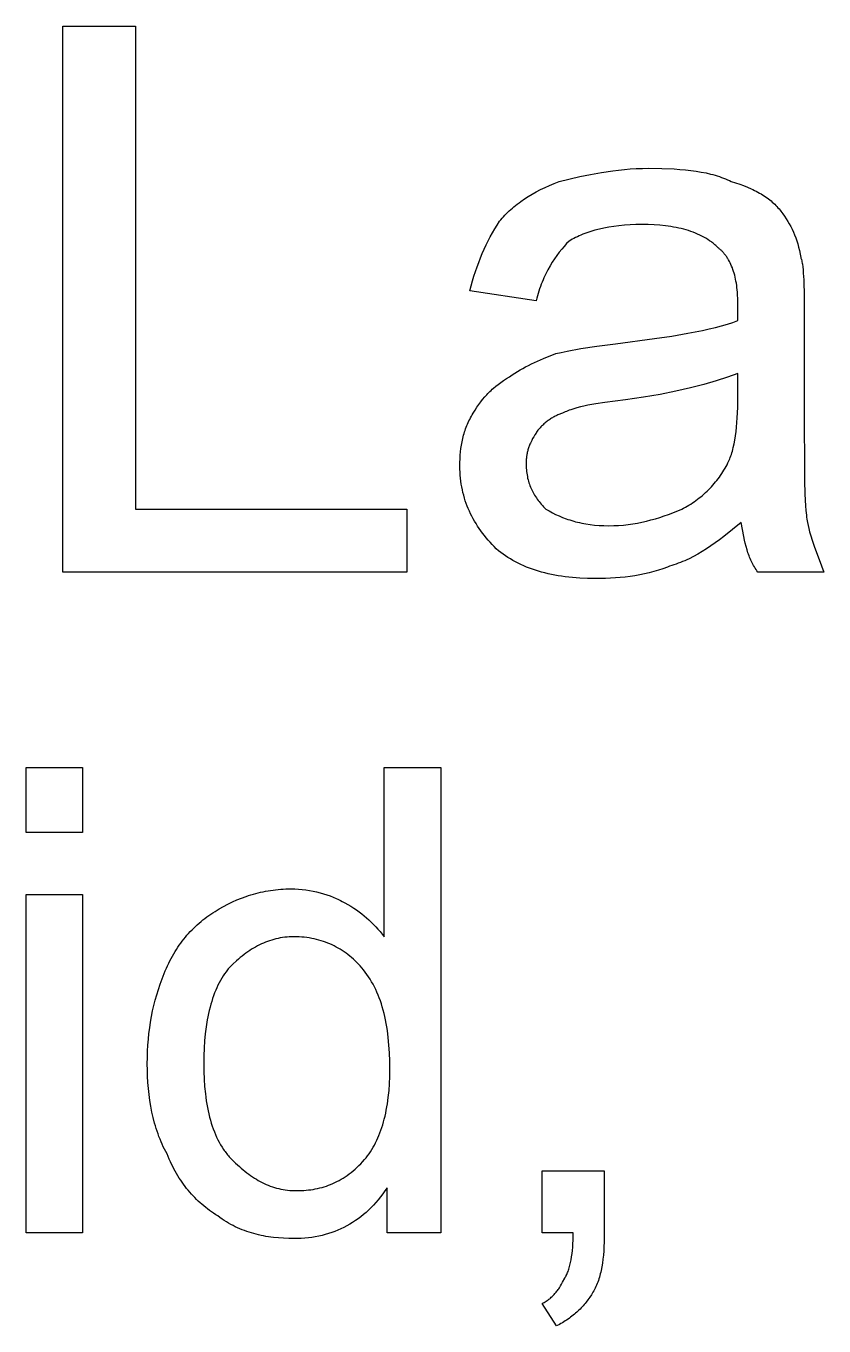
# Model space of a CAD drawing. Header units: millimetres. Extents: x 6840 to 12281, y 13072 to 17462.
# Drawn here: x 7190.37 to 7219.41, y 15290.07 to 15337.4 of the extents above; entities that cross this region are included whole.
import ezdxf

# ---------------------------------------------------------------- set-up
doc = ezdxf.new("R2010")
doc.units = ezdxf.units.MM
doc.header["$LTSCALE"] = 100
doc.header["$MEASUREMENT"] = 0
doc.layers.add('text', color=1, linetype='Continuous')

msp = doc.modelspace()

# ---------------------------------------------------------------- linework, layer by layer
at = {"layer": 'text'}
for points in [[(7191.702, 15317.519), (7191.702, 15337.398), (7194.352, 15337.398), (7194.352, 15319.808), (7204.232, 15319.808), (7204.232, 15317.519), (7191.702, 15317.519)], [(7216.4, 15319.326), (7216.084, 15319.061), (7215.768, 15318.81), (7215.61, 15318.691), (7215.452, 15318.576), (7215.293, 15318.467), (7215.135, 15318.362), (7214.977, 15318.263), (7214.819, 15318.171), (7214.661, 15318.084), (7214.503, 15318.004), (7214.424, 15317.967), (7214.345, 15317.932), (7214.266, 15317.898), (7214.186, 15317.867), (7214.107, 15317.837), (7214.028, 15317.809), (7213.949, 15317.783), (7213.87, 15317.76), (7213.791, 15317.727), (7213.711, 15317.695), (7213.548, 15317.635), (7213.384, 15317.581), (7213.217, 15317.532), (7213.048, 15317.488), (7212.877, 15317.448), (7212.704, 15317.414), (7212.53, 15317.383), (7212.354, 15317.357), (7212.177, 15317.335), (7211.999, 15317.317), (7211.82, 15317.302), (7211.64, 15317.291), (7211.46, 15317.284), (7211.099, 15317.278), (7210.81, 15317.282), (7210.529, 15317.295), (7210.256, 15317.316), (7210.123, 15317.33), (7209.992, 15317.346), (7209.863, 15317.364), (7209.737, 15317.384), (7209.612, 15317.406), (7209.49, 15317.43), (7209.369, 15317.457), (7209.251, 15317.485), (7209.135, 15317.516), (7209.021, 15317.549), (7208.909, 15317.584), (7208.799, 15317.621), (7208.691, 15317.66), (7208.586, 15317.701), (7208.482, 15317.745), (7208.381, 15317.79), (7208.282, 15317.838), (7208.185, 15317.888), (7208.09, 15317.94), (7207.997, 15317.994), (7207.906, 15318.05), (7207.818, 15318.108), (7207.731, 15318.168), (7207.647, 15318.231), (7207.565, 15318.295), (7207.485, 15318.362), (7207.407, 15318.442), (7207.331, 15318.522), (7207.257, 15318.603), (7207.186, 15318.684), (7207.116, 15318.767), (7207.049, 15318.85), (7206.984, 15318.934), (7206.922, 15319.019), (7206.861, 15319.105), (7206.804, 15319.192), (7206.748, 15319.28), (7206.695, 15319.368), (7206.644, 15319.458), (7206.595, 15319.548), (7206.549, 15319.64), (7206.506, 15319.733), (7206.465, 15319.826), (7206.426, 15319.921), (7206.39, 15320.017), (7206.356, 15320.114), (7206.325, 15320.212), (7206.297, 15320.312), (7206.271, 15320.412), (7206.248, 15320.514), (7206.227, 15320.617), (7206.209, 15320.721), (7206.194, 15320.827), (7206.182, 15320.933), (7206.172, 15321.042), (7206.165, 15321.151), (7206.161, 15321.262), (7206.159, 15321.374), (7206.161, 15321.508), (7206.165, 15321.64), (7206.173, 15321.769), (7206.184, 15321.896), (7206.198, 15322.02), (7206.217, 15322.143), (7206.239, 15322.264), (7206.251, 15322.324), (7206.265, 15322.383), (7206.279, 15322.442), (7206.295, 15322.501), (7206.312, 15322.56), (7206.33, 15322.618), (7206.349, 15322.676), (7206.369, 15322.733), (7206.391, 15322.791), (7206.413, 15322.848), (7206.437, 15322.905), (7206.463, 15322.962), (7206.489, 15323.019), (7206.517, 15323.076), (7206.546, 15323.132), (7206.576, 15323.189), (7206.608, 15323.245), (7206.641, 15323.302), (7206.709, 15323.412), (7206.777, 15323.517), (7206.846, 15323.617), (7206.916, 15323.712), (7206.987, 15323.803), (7207.061, 15323.891), (7207.098, 15323.933), (7207.136, 15323.974), (7207.174, 15324.015), (7207.214, 15324.055), (7207.253, 15324.094), (7207.294, 15324.133), (7207.336, 15324.171), (7207.378, 15324.208), (7207.465, 15324.281), (7207.556, 15324.352), (7207.652, 15324.422), (7207.751, 15324.491), (7207.856, 15324.559), (7207.967, 15324.627), (7208.058, 15324.694), (7208.153, 15324.757), (7208.25, 15324.819), (7208.349, 15324.878), (7208.45, 15324.934), (7208.553, 15324.989), (7208.658, 15325.043), (7208.765, 15325.094), (7208.982, 15325.193), (7209.203, 15325.288), (7209.653, 15325.471), (7209.845, 15325.516), (7210.06, 15325.561), (7210.557, 15325.651), (7211.144, 15325.742), (7211.822, 15325.832), (7213.247, 15326.015), (7213.878, 15326.109), (7214.458, 15326.209), (7214.986, 15326.313), (7215.231, 15326.368), (7215.465, 15326.425), (7215.686, 15326.484), (7215.896, 15326.545), (7216.093, 15326.609), (7216.28, 15326.675), (7216.28, 15327.278), (7216.277, 15327.456), (7216.269, 15327.628), (7216.262, 15327.712), (7216.254, 15327.794), (7216.245, 15327.875), (7216.235, 15327.954), (7216.223, 15328.031), (7216.209, 15328.107), (7216.194, 15328.182), (7216.178, 15328.254), (7216.161, 15328.325), (7216.141, 15328.394), (7216.121, 15328.462), (7216.099, 15328.528), (7216.076, 15328.592), (7216.051, 15328.654), (7216.025, 15328.715), (7215.997, 15328.773), (7215.968, 15328.83), (7215.938, 15328.885), (7215.922, 15328.912), (7215.906, 15328.938), (7215.89, 15328.964), (7215.873, 15328.989), (7215.856, 15329.014), (7215.839, 15329.038), (7215.821, 15329.062), (7215.803, 15329.085), (7215.784, 15329.108), (7215.765, 15329.131), (7215.746, 15329.152), (7215.726, 15329.174), (7215.706, 15329.195), (7215.686, 15329.215), (7215.665, 15329.235), (7215.644, 15329.254), (7215.623, 15329.273), (7215.601, 15329.291), (7215.579, 15329.309), (7215.557, 15329.326), (7215.528, 15329.354), (7215.499, 15329.381), (7215.47, 15329.408), (7215.44, 15329.435), (7215.409, 15329.461), (7215.378, 15329.486), (7215.346, 15329.511), (7215.314, 15329.535), (7215.249, 15329.582), (7215.181, 15329.628), (7215.111, 15329.671), (7215.039, 15329.712), (7214.966, 15329.751), (7214.89, 15329.789), (7214.812, 15329.824), (7214.733, 15329.858), (7214.652, 15329.889), (7214.569, 15329.919), (7214.484, 15329.947), (7214.397, 15329.974), (7214.309, 15329.998), (7214.219, 15330.021), (7214.127, 15330.042), (7214.033, 15330.061), (7213.938, 15330.079), (7213.841, 15330.095), (7213.743, 15330.11), (7213.642, 15330.122), (7213.437, 15330.143), (7213.226, 15330.158), (7213.009, 15330.167), (7212.786, 15330.169), (7212.564, 15330.167), (7212.351, 15330.158), (7212.145, 15330.145), (7211.948, 15330.126), (7211.759, 15330.102), (7211.577, 15330.074), (7211.402, 15330.041), (7211.235, 15330.004), (7211.074, 15329.962), (7210.997, 15329.94), (7210.921, 15329.916), (7210.847, 15329.892), (7210.774, 15329.867), (7210.703, 15329.841), (7210.634, 15329.814), (7210.566, 15329.786), (7210.5, 15329.757), (7210.436, 15329.727), (7210.373, 15329.697), (7210.311, 15329.665), (7210.251, 15329.633), (7210.192, 15329.601), (7210.135, 15329.567), (7210.045, 15329.474), (7209.955, 15329.375), (7209.866, 15329.27), (7209.778, 15329.16), (7209.691, 15329.045), (7209.606, 15328.923), (7209.523, 15328.796), (7209.442, 15328.663), (7209.365, 15328.525), (7209.29, 15328.381), (7209.22, 15328.231), (7209.186, 15328.154), (7209.153, 15328.076), (7209.121, 15327.996), (7209.09, 15327.915), (7209.06, 15327.832), (7209.032, 15327.748), (7209.004, 15327.663), (7208.978, 15327.576), (7208.954, 15327.488), (7208.93, 15327.398), (7206.521, 15327.76), (7206.567, 15327.939), (7206.617, 15328.116), (7206.669, 15328.289), (7206.724, 15328.46), (7206.782, 15328.628), (7206.843, 15328.793), (7206.906, 15328.956), (7206.973, 15329.115), (7207.042, 15329.272), (7207.114, 15329.426), (7207.189, 15329.577), (7207.266, 15329.725), (7207.347, 15329.871), (7207.43, 15330.013), (7207.516, 15330.153), (7207.605, 15330.29), (7207.651, 15330.346), (7207.698, 15330.401), (7207.747, 15330.456), (7207.797, 15330.51), (7207.849, 15330.563), (7207.902, 15330.616), (7207.956, 15330.668), (7208.012, 15330.719), (7208.069, 15330.77), (7208.128, 15330.819), (7208.188, 15330.868), (7208.249, 15330.917), (7208.312, 15330.964), (7208.376, 15331.011), (7208.509, 15331.103), (7208.647, 15331.192), (7208.791, 15331.278), (7208.941, 15331.362), (7209.096, 15331.442), (7209.257, 15331.52), (7209.424, 15331.594), (7209.596, 15331.666), (7209.774, 15331.736), (7210.519, 15331.913), (7210.909, 15331.994), (7211.31, 15332.067), (7211.722, 15332.129), (7211.933, 15332.154), (7212.146, 15332.176), (7212.362, 15332.194), (7212.581, 15332.207), (7212.802, 15332.215), (7213.027, 15332.218), (7213.507, 15332.212), (7213.955, 15332.193), (7214.167, 15332.179), (7214.372, 15332.16), (7214.569, 15332.138), (7214.759, 15332.112), (7214.942, 15332.082), (7215.118, 15332.047), (7215.287, 15332.008), (7215.369, 15331.986), (7215.45, 15331.963), (7215.529, 15331.94), (7215.606, 15331.914), (7215.682, 15331.888), (7215.756, 15331.86), (7215.829, 15331.831), (7215.9, 15331.801), (7215.97, 15331.769), (7216.039, 15331.736), (7216.194, 15331.689), (7216.344, 15331.64), (7216.488, 15331.587), (7216.626, 15331.532), (7216.759, 15331.474), (7216.823, 15331.444), (7216.886, 15331.414), (7216.947, 15331.382), (7217.007, 15331.35), (7217.066, 15331.317), (7217.123, 15331.284), (7217.179, 15331.25), (7217.233, 15331.215), (7217.286, 15331.179), (7217.338, 15331.143), (7217.388, 15331.106), (7217.437, 15331.068), (7217.484, 15331.029), (7217.53, 15330.99), (7217.574, 15330.95), (7217.617, 15330.91), (7217.659, 15330.868), (7217.699, 15330.826), (7217.738, 15330.784), (7217.775, 15330.74), (7217.811, 15330.696), (7217.846, 15330.651), (7217.912, 15330.561), (7217.976, 15330.47), (7218.037, 15330.379), (7218.095, 15330.286), (7218.15, 15330.192), (7218.202, 15330.096), (7218.251, 15329.999), (7218.298, 15329.898), (7218.342, 15329.795), (7218.383, 15329.689), (7218.421, 15329.579), (7218.456, 15329.465), (7218.488, 15329.347), (7218.518, 15329.225), (7218.545, 15329.097), (7218.569, 15328.965), (7218.575, 15328.947), (7218.58, 15328.93), (7218.59, 15328.893), (7218.6, 15328.853), (7218.609, 15328.812), (7218.617, 15328.769), (7218.625, 15328.723), (7218.639, 15328.626), (7218.65, 15328.52), (7218.66, 15328.405), (7218.674, 15328.151), (7218.688, 15327.541), (7218.689, 15326.796), (7218.689, 15323.543), (7218.705, 15320.847), (7218.719, 15320.353), (7218.74, 15319.934), (7218.754, 15319.753), (7218.77, 15319.591), (7218.779, 15319.518), (7218.789, 15319.449), (7218.799, 15319.385), (7218.81, 15319.326), (7218.834, 15319.213), (7218.861, 15319.1), (7218.89, 15318.987), (7218.921, 15318.874), (7218.99, 15318.648), (7219.066, 15318.422), (7219.234, 15317.971), (7219.412, 15317.519), (7217.003, 15317.519), (7216.97, 15317.564), (7216.938, 15317.611), (7216.907, 15317.658), (7216.878, 15317.705), (7216.85, 15317.754), (7216.823, 15317.803), (7216.798, 15317.852), (7216.773, 15317.903), (7216.75, 15317.954), (7216.727, 15318.006), (7216.706, 15318.059), (7216.685, 15318.112), (7216.665, 15318.166), (7216.646, 15318.221), (7216.611, 15318.332), (7216.579, 15318.446), (7216.549, 15318.564), (7216.521, 15318.684), (7216.494, 15318.806), (7216.446, 15319.061), (7216.4, 15319.326)], [(7216.28, 15324.748), (7215.901, 15324.612), (7215.487, 15324.479), (7215.037, 15324.347), (7214.548, 15324.221), (7214.02, 15324.099), (7213.45, 15323.985), (7212.839, 15323.88), (7212.183, 15323.784), (7211.436, 15323.692), (7211.11, 15323.642), (7210.813, 15323.588), (7210.675, 15323.559), (7210.544, 15323.529), (7210.42, 15323.496), (7210.303, 15323.462), (7210.192, 15323.426), (7210.138, 15323.407), (7210.087, 15323.387), (7210.036, 15323.367), (7209.987, 15323.346), (7209.94, 15323.324), (7209.894, 15323.302), (7209.86, 15323.29), (7209.827, 15323.278), (7209.793, 15323.265), (7209.759, 15323.251), (7209.725, 15323.237), (7209.692, 15323.221), (7209.658, 15323.206), (7209.625, 15323.189), (7209.592, 15323.172), (7209.559, 15323.154), (7209.526, 15323.135), (7209.494, 15323.116), (7209.462, 15323.095), (7209.43, 15323.075), (7209.398, 15323.053), (7209.367, 15323.031), (7209.336, 15323.008), (7209.306, 15322.984), (7209.276, 15322.96), (7209.246, 15322.935), (7209.217, 15322.909), (7209.188, 15322.883), (7209.16, 15322.855), (7209.132, 15322.828), (7209.105, 15322.799), (7209.078, 15322.77), (7209.052, 15322.74), (7209.026, 15322.709), (7209.001, 15322.678), (7208.977, 15322.645), (7208.953, 15322.613), (7208.93, 15322.579), (7208.887, 15322.511), (7208.846, 15322.444), (7208.808, 15322.376), (7208.772, 15322.308), (7208.74, 15322.24), (7208.725, 15322.206), (7208.71, 15322.172), (7208.696, 15322.139), (7208.683, 15322.105), (7208.671, 15322.071), (7208.659, 15322.037), (7208.648, 15322.003), (7208.638, 15321.969), (7208.629, 15321.935), (7208.62, 15321.901), (7208.612, 15321.867), (7208.604, 15321.834), (7208.598, 15321.8), (7208.592, 15321.766), (7208.586, 15321.732), (7208.582, 15321.698), (7208.578, 15321.664), (7208.575, 15321.63), (7208.572, 15321.596), (7208.57, 15321.562), (7208.569, 15321.529), (7208.569, 15321.495), (7208.57, 15321.428), (7208.572, 15321.362), (7208.575, 15321.298), (7208.58, 15321.234), (7208.587, 15321.173), (7208.594, 15321.112), (7208.604, 15321.052), (7208.614, 15320.994), (7208.626, 15320.937), (7208.64, 15320.88), (7208.654, 15320.825), (7208.671, 15320.77), (7208.688, 15320.717), (7208.707, 15320.664), (7208.728, 15320.612), (7208.75, 15320.561), (7208.773, 15320.51), (7208.798, 15320.461), (7208.824, 15320.411), (7208.851, 15320.363), (7208.88, 15320.315), (7208.911, 15320.267), (7208.942, 15320.22), (7208.976, 15320.173), (7209.01, 15320.127), (7209.046, 15320.081), (7209.084, 15320.035), (7209.122, 15319.989), (7209.163, 15319.944), (7209.204, 15319.898), (7209.292, 15319.808), (7209.406, 15319.742), (7209.524, 15319.678), (7209.644, 15319.618), (7209.768, 15319.561), (7209.896, 15319.508), (7210.027, 15319.459), (7210.094, 15319.435), (7210.162, 15319.413), (7210.231, 15319.392), (7210.301, 15319.371), (7210.372, 15319.352), (7210.444, 15319.334), (7210.518, 15319.317), (7210.592, 15319.301), (7210.668, 15319.286), (7210.744, 15319.272), (7210.901, 15319.249), (7211.063, 15319.23), (7211.231, 15319.217), (7211.403, 15319.208), (7211.581, 15319.206), (7211.76, 15319.208), (7211.937, 15319.217), (7212.111, 15319.23), (7212.283, 15319.249), (7212.453, 15319.272), (7212.621, 15319.301), (7212.787, 15319.334), (7212.952, 15319.371), (7213.115, 15319.413), (7213.276, 15319.459), (7213.437, 15319.508), (7213.597, 15319.561), (7213.756, 15319.618), (7213.915, 15319.678), (7214.232, 15319.808), (7214.299, 15319.843), (7214.366, 15319.879), (7214.432, 15319.916), (7214.497, 15319.955), (7214.561, 15319.995), (7214.625, 15320.036), (7214.687, 15320.078), (7214.749, 15320.122), (7214.81, 15320.167), (7214.87, 15320.214), (7214.929, 15320.261), (7214.988, 15320.31), (7215.045, 15320.36), (7215.101, 15320.411), (7215.156, 15320.463), (7215.211, 15320.516), (7215.264, 15320.57), (7215.316, 15320.625), (7215.367, 15320.681), (7215.416, 15320.739), (7215.465, 15320.797), (7215.513, 15320.856), (7215.559, 15320.916), (7215.604, 15320.977), (7215.648, 15321.039), (7215.69, 15321.102), (7215.732, 15321.165), (7215.772, 15321.23), (7215.81, 15321.295), (7215.848, 15321.361), (7215.884, 15321.427), (7215.918, 15321.495), (7215.941, 15321.541), (7215.962, 15321.589), (7215.983, 15321.64), (7216.003, 15321.692), (7216.022, 15321.747), (7216.041, 15321.803), (7216.059, 15321.862), (7216.077, 15321.922), (7216.093, 15321.984), (7216.109, 15322.049), (7216.139, 15322.183), (7216.165, 15322.325), (7216.189, 15322.474), (7216.211, 15322.63), (7216.229, 15322.792), (7216.245, 15322.962), (7216.257, 15323.138), (7216.274, 15323.509), (7216.28, 15323.904), (7216.28, 15324.748)], [(7190.366, 15308.037), (7190.366, 15310.399), (7192.419, 15310.399), (7192.419, 15308.037), (7190.366, 15308.037)], [(7203.509, 15293.456), (7203.509, 15295.099), (7203.431, 15294.986), (7203.351, 15294.876), (7203.27, 15294.769), (7203.186, 15294.666), (7203.101, 15294.567), (7203.014, 15294.471), (7202.925, 15294.379), (7202.835, 15294.291), (7202.743, 15294.206), (7202.648, 15294.125), (7202.552, 15294.047), (7202.455, 15293.973), (7202.355, 15293.903), (7202.254, 15293.836), (7202.151, 15293.773), (7202.046, 15293.713), (7201.939, 15293.657), (7201.83, 15293.605), (7201.72, 15293.556), (7201.608, 15293.511), (7201.494, 15293.469), (7201.378, 15293.432), (7201.26, 15293.397), (7201.141, 15293.367), (7201.019, 15293.34), (7200.896, 15293.316), (7200.772, 15293.296), (7200.645, 15293.28), (7200.516, 15293.267), (7200.386, 15293.258), (7200.254, 15293.253), (7200.12, 15293.251), (7199.929, 15293.254), (7199.74, 15293.261), (7199.554, 15293.274), (7199.369, 15293.293), (7199.278, 15293.304), (7199.188, 15293.317), (7199.098, 15293.332), (7199.008, 15293.349), (7198.92, 15293.367), (7198.832, 15293.386), (7198.744, 15293.408), (7198.657, 15293.431), (7198.571, 15293.456), (7198.485, 15293.483), (7198.4, 15293.511), (7198.315, 15293.542), (7198.231, 15293.574), (7198.148, 15293.609), (7198.065, 15293.646), (7197.983, 15293.684), (7197.902, 15293.725), (7197.821, 15293.768), (7197.74, 15293.813), (7197.661, 15293.86), (7197.582, 15293.91), (7197.503, 15293.962), (7197.425, 15294.016), (7197.348, 15294.073), (7197.271, 15294.121), (7197.196, 15294.171), (7197.122, 15294.222), (7197.049, 15294.275), (7196.978, 15294.329), (7196.907, 15294.384), (7196.838, 15294.44), (7196.77, 15294.498), (7196.704, 15294.557), (7196.638, 15294.617), (7196.574, 15294.679), (7196.51, 15294.742), (7196.448, 15294.807), (7196.388, 15294.873), (7196.328, 15294.94), (7196.27, 15295.009), (7196.213, 15295.08), (7196.157, 15295.152), (7196.102, 15295.226), (7196.048, 15295.301), (7195.996, 15295.378), (7195.945, 15295.456), (7195.895, 15295.536), (7195.846, 15295.618), (7195.799, 15295.701), (7195.752, 15295.786), (7195.707, 15295.872), (7195.663, 15295.961), (7195.621, 15296.051), (7195.579, 15296.143), (7195.539, 15296.236), (7195.5, 15296.331), (7195.452, 15296.419), (7195.407, 15296.507), (7195.363, 15296.597), (7195.321, 15296.687), (7195.281, 15296.779), (7195.243, 15296.872), (7195.206, 15296.966), (7195.171, 15297.061), (7195.137, 15297.158), (7195.105, 15297.255), (7195.075, 15297.353), (7195.047, 15297.452), (7194.994, 15297.654), (7194.948, 15297.859), (7194.907, 15298.068), (7194.873, 15298.28), (7194.844, 15298.495), (7194.821, 15298.714), (7194.803, 15298.936), (7194.791, 15299.16), (7194.783, 15299.387), (7194.781, 15299.617), (7194.783, 15299.846), (7194.79, 15300.07), (7194.803, 15300.29), (7194.819, 15300.506), (7194.841, 15300.719), (7194.868, 15300.928), (7194.899, 15301.134), (7194.935, 15301.337), (7194.976, 15301.538), (7195.022, 15301.737), (7195.072, 15301.934), (7195.127, 15302.13), (7195.188, 15302.324), (7195.253, 15302.518), (7195.322, 15302.71), (7195.397, 15302.903), (7195.436, 15302.998), (7195.476, 15303.092), (7195.518, 15303.184), (7195.561, 15303.274), (7195.605, 15303.362), (7195.65, 15303.449), (7195.696, 15303.534), (7195.744, 15303.617), (7195.792, 15303.699), (7195.842, 15303.779), (7195.893, 15303.857), (7195.946, 15303.934), (7195.999, 15304.009), (7196.054, 15304.082), (7196.11, 15304.155), (7196.167, 15304.225), (7196.225, 15304.294), (7196.285, 15304.362), (7196.346, 15304.428), (7196.408, 15304.492), (7196.471, 15304.556), (7196.535, 15304.617), (7196.601, 15304.678), (7196.668, 15304.737), (7196.736, 15304.795), (7196.805, 15304.851), (7196.875, 15304.906), (7196.947, 15304.96), (7197.02, 15305.012), (7197.094, 15305.063), (7197.169, 15305.113), (7197.245, 15305.162), (7197.4, 15305.256), (7197.558, 15305.345), (7197.718, 15305.428), (7197.881, 15305.507), (7198.045, 15305.58), (7198.213, 15305.648), (7198.382, 15305.709), (7198.468, 15305.738), (7198.554, 15305.765), (7198.641, 15305.791), (7198.729, 15305.815), (7198.817, 15305.838), (7198.906, 15305.859), (7198.995, 15305.878), (7199.085, 15305.896), (7199.176, 15305.913), (7199.267, 15305.927), (7199.358, 15305.94), (7199.451, 15305.952), (7199.544, 15305.961), (7199.637, 15305.969), (7199.732, 15305.975), (7199.826, 15305.98), (7199.922, 15305.983), (7200.018, 15305.983), (7200.085, 15305.983), (7200.152, 15305.981), (7200.287, 15305.974), (7200.421, 15305.962), (7200.553, 15305.947), (7200.685, 15305.926), (7200.815, 15305.902), (7200.944, 15305.874), (7201.07, 15305.842), (7201.194, 15305.807), (7201.315, 15305.768), (7201.433, 15305.726), (7201.548, 15305.68), (7201.659, 15305.632), (7201.714, 15305.607), (7201.767, 15305.581), (7201.819, 15305.554), (7201.87, 15305.527), (7201.92, 15305.499), (7201.969, 15305.47), (7202.082, 15305.411), (7202.19, 15305.35), (7202.295, 15305.286), (7202.395, 15305.22), (7202.492, 15305.151), (7202.586, 15305.08), (7202.676, 15305.007), (7202.764, 15304.931), (7202.85, 15304.853), (7202.933, 15304.772), (7203.015, 15304.689), (7203.095, 15304.604), (7203.174, 15304.516), (7203.252, 15304.426), (7203.406, 15304.238), (7203.406, 15310.399), (7205.46, 15310.399), (7205.46, 15293.456), (7203.509, 15293.456)], [(7190.366, 15293.456), (7190.366, 15305.778), (7192.419, 15305.778), (7192.419, 15293.456), (7190.366, 15293.456)], [(7196.834, 15299.617), (7196.838, 15299.332), (7196.849, 15299.055), (7196.868, 15298.785), (7196.894, 15298.523), (7196.91, 15298.395), (7196.928, 15298.27), (7196.948, 15298.146), (7196.97, 15298.025), (7196.994, 15297.906), (7197.02, 15297.79), (7197.048, 15297.676), (7197.078, 15297.564), (7197.111, 15297.454), (7197.145, 15297.347), (7197.182, 15297.243), (7197.221, 15297.14), (7197.261, 15297.041), (7197.305, 15296.944), (7197.35, 15296.85), (7197.398, 15296.758), (7197.447, 15296.669), (7197.5, 15296.583), (7197.554, 15296.5), (7197.582, 15296.459), (7197.611, 15296.419), (7197.64, 15296.38), (7197.67, 15296.342), (7197.7, 15296.304), (7197.731, 15296.267), (7197.763, 15296.231), (7197.795, 15296.195), (7197.828, 15296.16), (7197.861, 15296.126), (7197.996, 15295.995), (7198.131, 15295.871), (7198.199, 15295.812), (7198.267, 15295.755), (7198.335, 15295.7), (7198.404, 15295.646), (7198.472, 15295.595), (7198.541, 15295.546), (7198.611, 15295.498), (7198.681, 15295.453), (7198.751, 15295.41), (7198.822, 15295.368), (7198.893, 15295.329), (7198.965, 15295.292), (7199.038, 15295.257), (7199.111, 15295.224), (7199.185, 15295.193), (7199.259, 15295.164), (7199.334, 15295.138), (7199.41, 15295.114), (7199.487, 15295.092), (7199.565, 15295.072), (7199.644, 15295.055), (7199.723, 15295.039), (7199.804, 15295.026), (7199.886, 15295.016), (7199.968, 15295.007), (7200.052, 15295.001), (7200.137, 15294.998), (7200.223, 15294.997), (7200.309, 15294.998), (7200.395, 15295), (7200.48, 15295.005), (7200.565, 15295.011), (7200.649, 15295.02), (7200.732, 15295.03), (7200.815, 15295.043), (7200.897, 15295.058), (7200.978, 15295.074), (7201.059, 15295.093), (7201.14, 15295.114), (7201.219, 15295.137), (7201.298, 15295.163), (7201.377, 15295.191), (7201.455, 15295.221), (7201.532, 15295.253), (7201.609, 15295.288), (7201.685, 15295.326), (7201.76, 15295.365), (7201.835, 15295.408), (7201.91, 15295.453), (7201.983, 15295.5), (7202.056, 15295.55), (7202.129, 15295.603), (7202.201, 15295.659), (7202.272, 15295.717), (7202.343, 15295.778), (7202.413, 15295.842), (7202.482, 15295.908), (7202.551, 15295.978), (7202.62, 15296.051), (7202.687, 15296.126), (7202.744, 15296.195), (7202.799, 15296.266), (7202.852, 15296.339), (7202.904, 15296.415), (7202.954, 15296.493), (7203.001, 15296.573), (7203.047, 15296.656), (7203.092, 15296.741), (7203.134, 15296.828), (7203.175, 15296.917), (7203.213, 15297.009), (7203.25, 15297.103), (7203.286, 15297.199), (7203.319, 15297.297), (7203.351, 15297.397), (7203.38, 15297.499), (7203.408, 15297.604), (7203.435, 15297.711), (7203.459, 15297.819), (7203.481, 15297.93), (7203.502, 15298.043), (7203.521, 15298.158), (7203.554, 15298.393), (7203.579, 15298.636), (7203.597, 15298.887), (7203.608, 15299.146), (7203.611, 15299.412), (7203.608, 15299.715), (7203.597, 15300.009), (7203.578, 15300.293), (7203.552, 15300.567), (7203.518, 15300.832), (7203.498, 15300.961), (7203.476, 15301.087), (7203.452, 15301.211), (7203.426, 15301.332), (7203.398, 15301.451), (7203.368, 15301.568), (7203.335, 15301.683), (7203.301, 15301.794), (7203.264, 15301.904), (7203.225, 15302.011), (7203.184, 15302.116), (7203.141, 15302.218), (7203.096, 15302.318), (7203.048, 15302.415), (7202.998, 15302.51), (7202.946, 15302.603), (7202.892, 15302.693), (7202.835, 15302.781), (7202.776, 15302.867), (7202.715, 15302.95), (7202.651, 15303.03), (7202.585, 15303.108), (7202.526, 15303.175), (7202.467, 15303.24), (7202.406, 15303.302), (7202.344, 15303.363), (7202.281, 15303.422), (7202.216, 15303.48), (7202.151, 15303.535), (7202.084, 15303.588), (7202.016, 15303.639), (7201.947, 15303.689), (7201.876, 15303.736), (7201.805, 15303.782), (7201.732, 15303.825), (7201.658, 15303.866), (7201.583, 15303.906), (7201.506, 15303.943), (7201.429, 15303.978), (7201.35, 15304.011), (7201.27, 15304.041), (7201.189, 15304.07), (7201.106, 15304.096), (7201.023, 15304.121), (7200.938, 15304.143), (7200.852, 15304.162), (7200.765, 15304.18), (7200.676, 15304.195), (7200.587, 15304.208), (7200.496, 15304.219), (7200.404, 15304.227), (7200.31, 15304.233), (7200.216, 15304.237), (7200.12, 15304.238), (7200.034, 15304.237), (7199.949, 15304.233), (7199.866, 15304.227), (7199.783, 15304.219), (7199.701, 15304.208), (7199.621, 15304.195), (7199.541, 15304.18), (7199.462, 15304.162), (7199.385, 15304.143), (7199.308, 15304.121), (7199.232, 15304.096), (7199.156, 15304.07), (7199.082, 15304.041), (7199.008, 15304.011), (7198.935, 15303.978), (7198.862, 15303.943), (7198.791, 15303.906), (7198.719, 15303.866), (7198.648, 15303.825), (7198.578, 15303.782), (7198.508, 15303.736), (7198.439, 15303.689), (7198.37, 15303.639), (7198.301, 15303.588), (7198.232, 15303.535), (7198.164, 15303.48), (7198.096, 15303.422), (7198.029, 15303.363), (7197.893, 15303.24), (7197.759, 15303.108), (7197.73, 15303.074), (7197.702, 15303.04), (7197.674, 15303.004), (7197.647, 15302.968), (7197.593, 15302.893), (7197.542, 15302.815), (7197.492, 15302.735), (7197.445, 15302.651), (7197.399, 15302.565), (7197.354, 15302.476), (7197.312, 15302.385), (7197.271, 15302.29), (7197.232, 15302.194), (7197.195, 15302.094), (7197.16, 15301.992), (7197.127, 15301.887), (7197.095, 15301.78), (7197.066, 15301.671), (7197.038, 15301.559), (7197.011, 15301.445), (7196.987, 15301.328), (7196.964, 15301.209), (7196.925, 15300.965), (7196.892, 15300.711), (7196.867, 15300.45), (7196.849, 15300.18), (7196.838, 15299.902), (7196.834, 15299.617)], [(7209.156, 15293.456), (7209.156, 15295.715), (7211.415, 15295.715), (7211.415, 15293.456), (7211.41, 15293.12), (7211.404, 15292.958), (7211.394, 15292.802), (7211.382, 15292.65), (7211.366, 15292.503), (7211.348, 15292.361), (7211.325, 15292.224), (7211.299, 15292.092), (7211.285, 15292.028), (7211.27, 15291.964), (7211.253, 15291.902), (7211.236, 15291.842), (7211.218, 15291.782), (7211.199, 15291.724), (7211.178, 15291.667), (7211.157, 15291.611), (7211.134, 15291.556), (7211.111, 15291.502), (7211.086, 15291.45), (7211.06, 15291.399), (7211.033, 15291.349), (7211.004, 15291.3), (7210.945, 15291.205), (7210.884, 15291.112), (7210.82, 15291.022), (7210.753, 15290.934), (7210.718, 15290.891), (7210.682, 15290.849), (7210.646, 15290.807), (7210.609, 15290.766), (7210.571, 15290.725), (7210.533, 15290.685), (7210.493, 15290.646), (7210.453, 15290.607), (7210.411, 15290.569), (7210.369, 15290.531), (7210.326, 15290.494), (7210.281, 15290.458), (7210.236, 15290.422), (7210.19, 15290.387), (7210.143, 15290.352), (7210.095, 15290.318), (7210.045, 15290.285), (7209.995, 15290.252), (7209.944, 15290.22), (7209.891, 15290.188), (7209.838, 15290.157), (7209.783, 15290.127), (7209.67, 15290.068), (7209.156, 15290.889), (7209.194, 15290.909), (7209.231, 15290.929), (7209.266, 15290.95), (7209.301, 15290.971), (7209.334, 15290.993), (7209.367, 15291.016), (7209.398, 15291.039), (7209.429, 15291.063), (7209.459, 15291.087), (7209.487, 15291.112), (7209.515, 15291.138), (7209.542, 15291.164), (7209.569, 15291.191), (7209.595, 15291.218), (7209.62, 15291.246), (7209.644, 15291.274), (7209.668, 15291.304), (7209.691, 15291.333), (7209.714, 15291.364), (7209.736, 15291.395), (7209.758, 15291.426), (7209.779, 15291.459), (7209.82, 15291.525), (7209.861, 15291.593), (7209.9, 15291.664), (7209.978, 15291.814), (7209.987, 15291.828), (7209.997, 15291.843), (7210.006, 15291.859), (7210.015, 15291.875), (7210.024, 15291.891), (7210.033, 15291.908), (7210.05, 15291.943), (7210.066, 15291.98), (7210.082, 15292.018), (7210.098, 15292.058), (7210.112, 15292.099), (7210.127, 15292.142), (7210.14, 15292.186), (7210.153, 15292.232), (7210.165, 15292.279), (7210.177, 15292.328), (7210.188, 15292.378), (7210.209, 15292.481), (7210.227, 15292.589), (7210.242, 15292.702), (7210.256, 15292.819), (7210.266, 15292.94), (7210.275, 15293.064), (7210.281, 15293.192), (7210.284, 15293.323), (7210.286, 15293.456), (7209.156, 15293.456)]]:
    msp.add_lwpolyline(points, dxfattribs=at)

doc.saveas('drawing.dxf')
